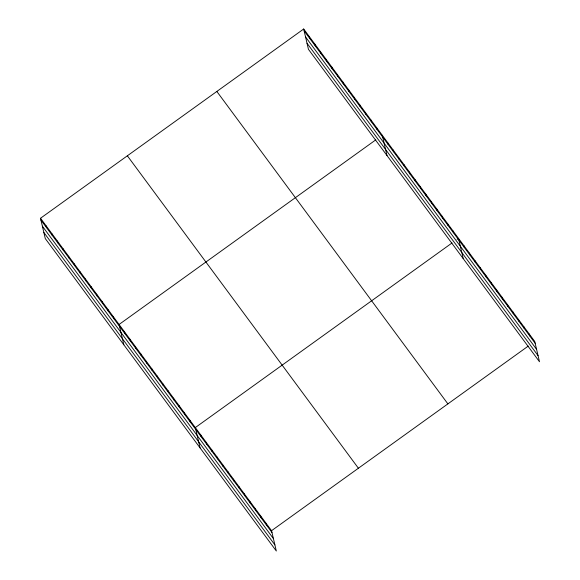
<?xml version="1.0" encoding="UTF-8"?>
<svg xmlns="http://www.w3.org/2000/svg" width="580" height="580" viewBox="0 0 580 580"><rect width="100%" height="100%" fill="white"/><g stroke="black" fill="none" stroke-linecap="round" stroke-linejoin="round"><path stroke-width="0.87" d="M40.513 218.254L271.556 530.686L276.319 551L45.276 238.569L40.513 218.254L303.681 29L534.724 341.431L539.487 361.746L308.444 49.314L303.681 29M375.775 139.874L119.067 324.481L123.83 344.796M452.023 242.976L195.315 427.583L200.078 447.898M457.047 239.366L458.483 238.329L463.246 258.644M271.556 530.686L528.264 346.079M304.108 30.827L535.151 343.258M305.537 36.924L536.587 349.363M307.008 43.21L538.059 355.649M216.833 91.451L447.883 403.89M127.353 155.803L358.404 468.234M40.941 220.081L271.984 532.512M42.369 226.186L273.419 538.617M43.841 232.464L274.891 544.903M529.279 334.065L529.707 335.9M523.834 326.707L524.262 328.534M518.389 319.341L518.817 321.168M512.938 311.975L513.372 313.802M507.493 304.609L507.921 306.436M502.048 297.25L502.476 299.077M496.603 289.884L497.031 291.711M491.159 282.518L491.586 284.345M485.707 275.152L486.141 276.979M480.262 267.786L480.689 269.613M474.817 260.427L475.245 262.254M469.372 253.061L469.8 254.888M463.927 245.695L464.355 247.522M453.031 230.963L453.459 232.79M447.586 223.605L448.014 225.431M442.141 216.238L442.569 218.065M436.697 208.873L437.124 210.7M431.252 201.506L431.679 203.333M425.8 194.14L426.235 195.968M420.355 186.782L420.783 188.609M414.91 179.416L415.338 181.243M409.465 172.05L409.893 173.877M404.021 164.684L404.449 166.511M398.569 157.318L399.004 159.152M393.124 149.959L393.552 151.786M387.679 142.593L388.107 144.42M382.235 135.227L386.998 155.541M376.623 127.636L377.051 129.471M371.012 120.053L371.439 121.88M365.4 112.462L365.828 114.289M359.788 104.878L360.216 106.706M354.177 97.288L354.605 99.115M348.565 89.704L348.993 91.531M342.954 82.114L343.382 83.941M337.342 74.523L337.77 76.357M331.731 66.939L332.159 68.766M326.119 59.348L326.547 61.175M320.508 51.765L320.943 53.592M314.896 44.174L315.332 46.001M309.285 36.591L309.72 38.418M266.111 523.327L266.539 525.154M260.666 515.961L261.094 517.788M255.222 508.595L255.649 510.422M249.777 501.229L250.205 503.056M244.325 493.863L244.76 495.697M238.88 486.504L239.308 488.331M233.436 479.138L233.863 480.965M227.991 471.772L228.418 473.599M222.546 464.406L222.974 466.233M217.094 457.04L217.529 458.874M211.649 449.681L212.077 451.508M206.204 442.315L206.632 444.142M200.76 434.949L201.188 436.776M189.87 420.224L190.298 422.051M184.418 412.858L184.846 414.685M178.974 405.492L179.401 407.32M173.529 398.126L173.957 399.953M168.084 390.76L168.512 392.587M162.639 383.402L163.067 385.229M157.187 376.036L157.615 377.863M151.743 368.67L152.17 370.497M146.298 361.304L146.725 363.131M140.853 353.938L141.281 355.765M135.408 346.579L135.836 348.406M129.956 339.213L130.391 341.04M124.511 331.847L124.939 333.674M113.455 316.897L113.883 318.724M107.844 309.307L108.272 311.134M102.232 301.716L102.66 303.55M96.621 294.132L97.049 295.959M91.009 286.542L91.437 288.369M85.398 278.958L85.825 280.785M79.786 271.368L80.214 273.195M74.175 263.784L74.61 265.611M68.563 256.193L68.998 258.02M62.959 248.602L63.387 250.437M57.347 241.019L57.775 242.846M51.736 233.428L52.164 235.255M46.124 225.845L46.552 227.672"/></g></svg>
